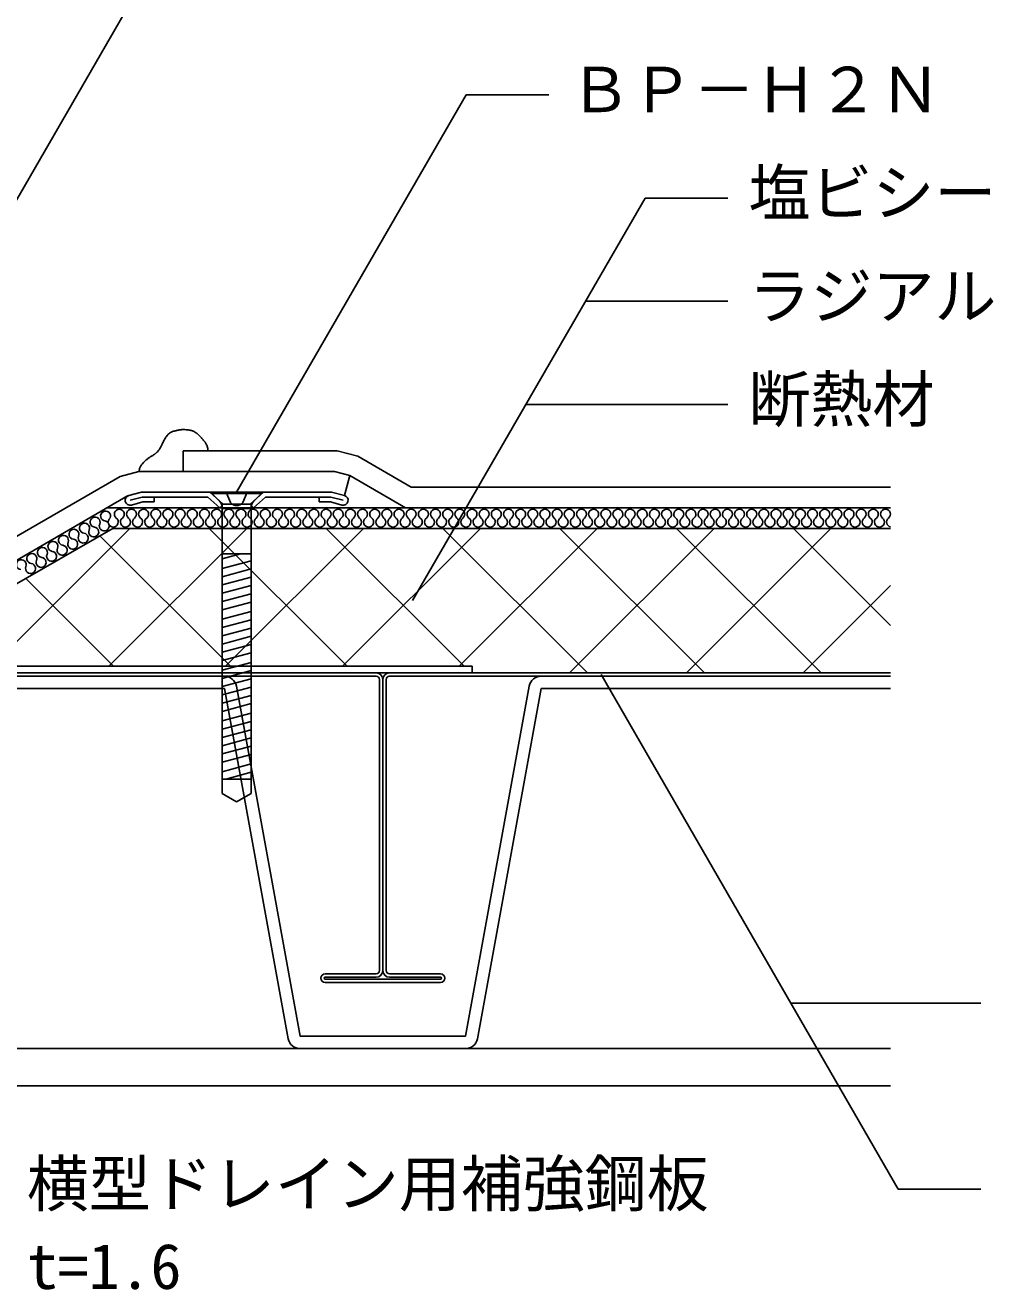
# Model space of a CAD drawing. Units: millimetres, scale not verified. Extents: x -665 to 665, y -465 to 450.
# Drawn here: x 36.1 to 270.3, y -223.2 to 83 of the extents above; entities that cross this region are included whole.
import ezdxf
from ezdxf.enums import TextEntityAlignment as Align

# ---------------------------------------------------------------- set-up
doc = ezdxf.new("R2010")
doc.units = ezdxf.units.MM
doc.header["$LTSCALE"] = 5
doc.linetypes.add('DASHED3', pattern=[4, 3, -1])
for name, color, linetype in [('0-1_線色１（水色）', 4, 'Continuous'), ('0-2_線色２（白）', 7, 'Continuous'), ('0-4_線色４（黄）', 2, 'Continuous'), ('0-5_金属', 7, 'Continuous'), ('0-6_鋼板・アングル', 2, 'Continuous'), ('0-7_ビス', 4, 'Continuous'), ('0-A_文字', 7, 'Continuous'), ('0-D_断熱・ハッチ', 4, 'Continuous')]:
    doc.layers.add(name, color=color, linetype=linetype)
doc.styles.add('ＭＳ ゴシック', font='')
doc.styles.get('ＭＳ ゴシック').set_extended_font_data('MS Gothic')

msp = doc.modelspace()

# ---------------------------------------------------------------- linework, layer by layer
at = {"layer": '0-1_線色１（水色）'}
for centre, start, end in [((53.036, -37.273), 337.52351, 262.47649), ((55.585, -35.801), 337.52351, 262.47649), ((57.438, -37.254), 127.52351, 52.47649), ((58.91, -35.338), 307.52351, 232.47649), ((60.382, -37.254), 127.52351, 52.47649), ((61.854, -35.338), 307.52351, 232.47649), ((63.326, -37.254), 127.52351, 52.47649), ((64.798, -35.338), 307.52351, 232.47649), ((66.27, -37.254), 127.52351, 52.47649), ((67.741, -35.338), 307.52351, 232.47649), ((69.213, -37.254), 127.52351, 52.47649), ((70.685, -35.338), 307.52351, 232.47649), ((72.157, -37.254), 127.52351, 52.47649), ((73.629, -35.338), 307.52351, 232.47649), ((75.101, -37.254), 127.52351, 52.47649), ((76.573, -35.338), 307.52351, 232.47649), ((78.045, -37.254), 127.52351, 52.47649), ((79.517, -35.338), 307.52351, 232.47649), ((80.989, -37.254), 127.52351, 52.47649), ((82.461, -35.338), 307.52351, 232.47649), ((83.933, -37.254), 127.52351, 52.47649), ((85.405, -35.338), 307.52351, 232.47649), ((86.877, -37.254), 127.52351, 52.47649), ((88.349, -35.338), 307.52351, 232.47649), ((89.821, -37.254), 127.52351, 52.47649), ((91.293, -35.338), 307.52351, 232.47649), ((92.765, -37.254), 127.52351, 52.47649), ((94.237, -35.338), 307.52351, 232.47649), ((95.709, -37.254), 127.52351, 52.47649), ((97.181, -35.338), 307.52351, 232.47649), ((98.653, -37.254), 127.52351, 52.47649), ((100.125, -35.338), 307.52351, 232.47649), ((101.597, -37.254), 127.52351, 52.47649), ((103.069, -35.338), 307.52351, 232.47649), ((104.541, -37.254), 127.52351, 52.47649), ((106.012, -35.338), 307.52351, 232.47649), ((107.484, -37.254), 127.52351, 52.47649), ((108.956, -35.338), 307.52351, 232.47649), ((110.428, -37.254), 127.52351, 52.47649), ((111.9, -35.338), 307.52351, 232.47649), ((113.372, -37.254), 127.52351, 52.47649), ((114.844, -35.338), 307.52351, 232.47649), ((116.316, -37.254), 127.52351, 52.47649), ((117.788, -35.338), 307.52351, 232.47649), ((119.26, -37.254), 127.52351, 52.47649), ((120.732, -35.338), 307.52351, 232.47649), ((122.204, -37.254), 127.52351, 52.47649), ((123.676, -35.338), 307.52351, 232.47649), ((125.148, -37.254), 127.52351, 52.47649), ((126.62, -35.338), 307.52351, 232.47649), ((128.092, -37.254), 127.52351, 52.47649), ((129.564, -35.338), 307.52351, 232.47649), ((131.036, -37.254), 127.52351, 52.47649), ((132.508, -35.338), 307.52351, 232.47649), ((133.98, -37.254), 127.52351, 52.47649), ((135.452, -35.338), 307.52351, 232.47649), ((136.924, -37.254), 127.52351, 52.47649), ((138.396, -35.338), 307.52351, 232.47649), ((139.868, -37.254), 127.52351, 52.47649), ((141.34, -35.338), 307.52351, 232.47649), ((142.811, -37.254), 127.52351, 52.47649), ((144.283, -35.338), 307.52351, 232.47649), ((145.755, -37.254), 127.52351, 52.47649), ((147.227, -35.338), 307.52351, 232.47649), ((148.699, -37.254), 127.52351, 52.47649), ((150.171, -35.338), 307.52351, 232.47649), ((151.643, -37.254), 127.52351, 52.47649), ((153.115, -35.338), 307.52351, 232.47649), ((154.587, -37.254), 127.52351, 52.47649), ((156.059, -35.338), 307.52351, 232.47649), ((157.531, -37.254), 127.52351, 52.47649), ((159.003, -35.338), 307.52351, 232.47649), ((160.475, -37.254), 127.52351, 52.47649), ((161.947, -35.338), 307.52351, 232.47649), ((163.419, -37.254), 127.52351, 52.47649), ((164.891, -35.338), 307.52351, 232.47649), ((166.363, -37.254), 127.52351, 52.47649), ((167.835, -35.338), 307.52351, 232.47649), ((169.307, -37.254), 127.52351, 52.47649), ((170.779, -35.338), 307.52351, 232.47649), ((172.251, -37.254), 127.52351, 52.47649), ((173.723, -35.338), 307.52351, 232.47649), ((175.195, -37.254), 127.52351, 52.47649), ((176.667, -35.338), 307.52351, 232.47649), ((178.139, -37.254), 127.52351, 52.47649), ((179.61, -35.338), 307.52351, 232.47649), ((181.082, -37.254), 127.52351, 52.47649), ((182.554, -35.338), 307.52351, 232.47649), ((184.026, -37.254), 127.52351, 52.47649), ((185.498, -35.338), 307.52351, 232.47649), ((186.97, -37.254), 127.52351, 52.47649), ((188.442, -35.338), 307.52351, 232.47649), ((189.914, -37.254), 127.52351, 52.47649), ((191.386, -35.338), 307.52351, 232.47649), ((192.858, -37.254), 127.52351, 52.47649), ((194.33, -35.338), 307.52351, 232.47649), ((195.802, -37.254), 127.52351, 52.47649), ((197.274, -35.338), 307.52351, 232.47649), ((198.746, -37.254), 127.52351, 52.47649), ((200.218, -35.338), 307.52351, 232.47649), ((201.69, -37.254), 127.52351, 52.47649), ((203.162, -35.338), 307.52351, 232.47649), ((204.634, -37.254), 127.52351, 52.47649), ((206.106, -35.338), 307.52351, 232.47649), ((207.578, -37.254), 127.52351, 52.47649), ((209.05, -35.338), 307.52351, 232.47649), ((210.522, -37.254), 127.52351, 52.47649), ((211.994, -35.338), 307.52351, 232.47649), ((213.466, -37.254), 127.52351, 52.47649), ((214.938, -35.338), 307.52351, 232.47649), ((216.409, -37.254), 127.52351, 52.47649), ((217.881, -35.338), 307.52351, 232.47649), ((219.353, -37.254), 127.52351, 52.47649), ((220.825, -35.338), 307.52351, 232.47649), ((222.297, -37.254), 127.52351, 52.47649), ((223.769, -35.338), 307.52351, 232.47649), ((225.241, -37.254), 127.52351, 52.47649), ((226.713, -35.338), 307.52351, 232.47649), ((228.185, -37.254), 127.52351, 52.47649), ((229.657, -35.338), 307.52351, 232.47649), ((231.129, -37.254), 127.52351, 52.47649), ((232.601, -35.338), 307.52351, 232.47649), ((234.073, -37.254), 127.52351, 52.47649), ((235.545, -35.338), 307.52351, 232.47649), ((237.017, -37.254), 127.52351, 52.47649), ((238.489, -35.338), 307.52351, 232.47649), ((239.961, -37.254), 127.52351, 52.47649), ((241.433, -35.338), 307.52351, 232.47649), ((242.905, -37.254), 127.52351, 52.47649), ((244.377, -35.338), 307.52351, 232.47649), ((245.849, -37.254), 127.52351, 258.54391), ((47.937, -40.217), 337.52351, 262.47649), ((50.486, -38.745), 337.52351, 262.47649), ((52.719, -39.669), 157.52351, 82.47649), ((55.269, -38.197), 157.52351, 5.88928), ((55.269, -38.197), 42.86123, 82.47649), ((42.838, -43.161), 337.52351, 262.47649), ((45.387, -41.689), 337.52351, 262.47649), ((47.62, -42.613), 157.52351, 82.47649), ((50.17, -41.141), 157.52351, 82.47649), ((37.739, -46.105), 337.52351, 262.47649), ((39.972, -47.029), 157.52351, 82.47649), ((40.288, -44.633), 337.52351, 262.47649), ((42.521, -45.557), 157.52351, 82.47649), ((45.071, -44.085), 157.52351, 82.47649), ((35.189, -47.577), 337.52351, 262.47649), ((37.422, -48.501), 157.52351, 82.47649)]:
    msp.add_arc(centre, 1.208, start, end, dxfattribs=at)
at = {"layer": '0-2_線色２（白）'}
for p, q in [((74.394, -24.996), (110.963, -24.996)), ((114.708, -26), (128.212, -33.796)), ((29.298, -49.198), (60.906, -30.949)), ((55.975, -33.796), (245.609, -33.796))]:
    msp.add_line(p, q, dxfattribs=at)
for points in [[(75.997, -15.024), (75.788, -14.985), (75.577, -14.951), (75.454, -14.934), (75.306, -14.915), (75.049, -14.889), (74.793, -14.87), (74.537, -14.86), (74.282, -14.862), (74.028, -14.876), (73.881, -14.89), (73.774, -14.904), (73.589, -14.933), (73.405, -14.967), (73.222, -15.005), (73.038, -15.046), (72.853, -15.086), (72.745, -15.109), (72.623, -15.134), (72.412, -15.178), (72.203, -15.224), (71.996, -15.276), (71.793, -15.339), (71.597, -15.414), (71.486, -15.466), (71.387, -15.519), (71.221, -15.622), (71.063, -15.739), (70.913, -15.867), (70.769, -16.004), (70.633, -16.149), (70.558, -16.236), (70.474, -16.339), (70.336, -16.52), (70.205, -16.706), (70.082, -16.897), (69.965, -17.09), (69.852, -17.287), (69.788, -17.401), (69.721, -17.524)], [(80.391, -19.996), (80.373, -19.865), (80.34, -19.64), (80.303, -19.417), (80.257, -19.196), (80.202, -18.98), (80.133, -18.768), (80.086, -18.648), (80.045, -18.556), (79.966, -18.4), (79.879, -18.248), (79.785, -18.1), (79.685, -17.954), (79.58, -17.812), (79.518, -17.73), (79.443, -17.636), (79.313, -17.475), (79.18, -17.317), (79.045, -17.162), (78.908, -17.008), (78.769, -16.857), (78.687, -16.769), (78.602, -16.678), (78.453, -16.522), (78.301, -16.369), (78.146, -16.219), (77.987, -16.073), (77.823, -15.931), (77.726, -15.852), (77.639, -15.783), (77.484, -15.669), (77.325, -15.561), (77.162, -15.46), (76.994, -15.367), (76.823, -15.284), (76.721, -15.24), (76.607, -15.195), (76.407, -15.128), (76.204, -15.072), (75.997, -15.024)], [(69.721, -17.524), (69.607, -17.738), (69.494, -17.952), (69.383, -18.167), (69.273, -18.383), (69.162, -18.599), (69.097, -18.724), (69.008, -18.893), (68.852, -19.183), (68.688, -19.467), (68.513, -19.744), (68.324, -20.011), (68.119, -20.264), (67.991, -20.403), (67.945, -20.45), (67.863, -20.529), (67.779, -20.606), (67.692, -20.68), (67.603, -20.751), (67.512, -20.819), (67.458, -20.857), (67.368, -20.916), (67.21, -21.013), (67.048, -21.104), (66.886, -21.193), (66.723, -21.282), (66.562, -21.374), (66.47, -21.43), (66.378, -21.489), (66.222, -21.597), (66.07, -21.71), (65.92, -21.827), (65.773, -21.947), (65.627, -22.069), (65.542, -22.141), (65.436, -22.23), (65.255, -22.385), (65.076, -22.543), (64.9, -22.704), (64.73, -22.87)], [(64.73, -22.87), (64.567, -23.044), (64.476, -23.148), (64.424, -23.21), (64.338, -23.319), (64.255, -23.432), (64.178, -23.547), (64.105, -23.666), (64.038, -23.787), (64.002, -23.859), (63.955, -23.96), (63.884, -24.139), (63.822, -24.322), (63.767, -24.508), (63.718, -24.696), (63.672, -24.886), (63.646, -24.996)], [(110.963, -24.996), (114.708, -26), (113.414, -30.829)], [(31.798, -53.528), (57.314, -38.796), (245.609, -38.796)]]:
    msp.add_lwpolyline(points, dxfattribs=at)
at = {"layer": '0-4_線色４（黄）'}
for p, q in [((111.621, -19.996), (74.394, -19.996)), ((74.394, -19.996), (74.394, -24.996)), ((111.621, -19.996), (116.638, -21.34)), ((27.958, -44.198), (59.113, -26.211)), ((63.646, -24.996), (59.113, -26.211)), ((63.646, -24.996), (74.394, -24.996))]:
    msp.add_line(p, q, dxfattribs=at)
msp.add_lwpolyline([(116.638, -21.34), (129.552, -28.796), (245.609, -28.796)], dxfattribs=at)
at = {"layer": '0-5_金属'}
for p, q in [((121.096, -73.796), (-75.854, -73.796)), ((121.096, -74.596), (-75.621, -74.596)), ((121.896, -75.396), (121.896, -145.896)), ((122.696, -75.396), (122.696, -145.896)), ((123.496, -75.396), (123.496, -145.896)), ((245.609, -74.596), (124.156, -74.596)), ((124.296, -73.796), (245.609, -73.796)), ((84.37, -77.596), (-38.979, -77.596)), ((99.762, -162.425), (84.37, -77.596)), ((161.021, -77.596), (145.629, -162.425)), ((161.021, -77.596), (245.609, -77.596)), ((121.096, -146.696), (108.746, -146.696)), ((136.646, -146.696), (124.296, -146.696)), ((121.096, -147.496), (108.746, -147.496)), ((136.646, -147.996), (108.746, -147.996)), ((108.746, -148.796), (136.646, -148.796)), ((136.646, -147.496), (124.296, -147.496)), ((245.609, -164.796), (-107.304, -164.796)), ((102.696, -164.796), (142.696, -164.796)), ((-107.304, -173.796), (245.609, -173.796))]:
    msp.add_line(p, q, dxfattribs=at)
msp.add_lwpolyline([(87.266, -76.976), (102.696, -161.796), (142.696, -161.796), (158.114, -76.971)], dxfattribs=at)
for centre, radius, start, end in [((84.332, -77.605), 3, 12.09541, 90), ((121.096, -75.396), 1.6, 0, 90), ((121.096, -75.396), 0.8, 0, 90), ((124.296, -75.396), 1.6, 90, 180), ((124.296, -75.396), 0.8, 90, 180), ((161.048, -77.6), 3, 90, 167.90458), ((108.746, -147.746), 1.05, 90, 270), ((121.096, -145.896), 0.8, 270, 0), ((121.096, -145.896), 1.6, 270, 0), ((124.296, -145.896), 1.6, 180, 270), ((124.296, -145.896), 0.8, 180, 270), ((136.646, -147.746), 1.05, 270, 90), ((108.746, -147.746), 0.25, 90, 270), ((136.646, -147.746), 0.25, 270, 90), ((102.696, -161.796), 3, 192.09541, 270), ((142.696, -161.796), 3, 270, 347.90458)]:
    msp.add_arc(centre, radius, start, end, dxfattribs=at)
at = {"layer": '0-6_鋼板・アングル', "color": 4}
for p, q in [((93.805, -29.996), (80.805, -29.996)), ((84.055, -32.901), (90.555, -32.901)), ((83.255, -33.796), (91.354, -33.796))]:
    msp.add_line(p, q, dxfattribs=at)
at = {"layer": '0-6_鋼板・アングル'}
for p, q in [((80.805, -29.996), (84.055, -32.901)), ((93.805, -29.996), (90.555, -32.901)), ((61.506, -31.988), (64.463, -31.196)), ((64.621, -32.396), (61.816, -33.147)), ((80.347, -31.196), (64.463, -31.196)), ((67.321, -32.396), (64.621, -32.396)), ((67.321, -31.196), (67.321, -32.396)), ((80.347, -31.196), (83.255, -33.796)), ((83.255, -33.796), (84.055, -32.901)), ((91.354, -33.796), (90.555, -32.901)), ((94.263, -31.196), (91.354, -33.796)), ((94.263, -31.196), (110.147, -31.196)), ((107.289, -31.196), (107.289, -32.396)), ((113.104, -31.988), (110.147, -31.196)), ((-90.702, -72.196), (144.296, -72.196)), ((144.296, -72.196), (144.296, -73.796)), ((-90.702, -73.796), (144.296, -73.796))]:
    msp.add_line(p, q, dxfattribs=at)
for points in [[(80.805, -29.996), (64.305, -29.996), (61.195, -30.829)], [(93.805, -29.996), (110.305, -29.996), (113.414, -30.829)], [(107.289, -32.396), (109.989, -32.396), (112.793, -33.147)]]:
    msp.add_lwpolyline(points, dxfattribs=at)
for centre, start, end in [((61.506, -31.988), 105, 285), ((113.104, -31.988), 255, 75)]:
    msp.add_arc(centre, 1.2, start, end, dxfattribs=at)
at = {"layer": '0-7_ビス', "color": 7}
for p, q in [((81.305, -30.381), (81.305, -29.996)), ((93.305, -29.996), (81.305, -29.996)), ((93.305, -30.381), (81.305, -30.381)), ((83.219, -32.295), (81.305, -30.381)), ((91.39, -32.295), (93.305, -30.381)), ((93.305, -30.381), (93.305, -29.996)), ((83.805, -33.709), (83.805, -102.975)), ((90.805, -33.996), (83.805, -33.996)), ((90.805, -33.709), (90.805, -102.975)), ((90.805, -44.996), (83.805, -44.996)), ((90.805, -99.496), (83.805, -99.496)), ((83.805, -102.975), (87.305, -104.996)), ((90.805, -102.975), (87.305, -104.996))]:
    msp.add_line(p, q, dxfattribs=at)
at = {"layer": '0-7_ビス', "color": 7, "linetype": 'DASHED3'}
for p, q in [((85.837, -32.545), (84.755, -29.996)), ((88.772, -32.545), (89.855, -29.996))]:
    msp.add_line(p, q, dxfattribs=at)
at = {"layer": '0-7_ビス'}
for p, q in [((83.805, -46.196), (88.282, -44.996)), ((83.805, -48.502), (90.805, -46.626)), ((83.805, -50.502), (90.805, -48.626)), ((83.805, -52.502), (90.805, -50.626)), ((83.805, -54.502), (90.805, -52.626)), ((83.805, -56.502), (90.805, -54.626)), ((83.805, -58.502), (90.805, -56.626)), ((83.805, -60.808), (90.805, -58.932)), ((83.805, -62.808), (90.805, -60.932)), ((83.805, -64.808), (90.805, -62.932)), ((83.805, -66.808), (90.805, -64.932)), ((83.805, -68.808), (90.805, -66.932)), ((83.805, -70.808), (90.805, -68.932)), ((83.805, -73.114), (90.805, -71.239)), ((83.805, -75.114), (90.805, -73.239)), ((83.805, -77.114), (90.805, -75.239)), ((83.805, -79.114), (90.805, -77.239)), ((83.805, -81.114), (90.805, -79.239)), ((83.805, -83.114), (90.805, -81.239)), ((83.805, -85.421), (90.805, -83.545)), ((83.805, -87.421), (90.805, -85.545)), ((83.805, -89.421), (90.805, -87.545)), ((83.805, -91.421), (90.805, -89.545)), ((83.805, -93.421), (90.805, -91.545)), ((83.805, -95.421), (90.805, -93.545)), ((83.805, -97.727), (90.805, -95.851)), ((84.666, -99.496), (90.805, -97.851))]:
    msp.add_line(p, q, dxfattribs=at)
at = {"layer": '0-7_ビス', "color": 7}
for centre, start, end in [((81.805, -33.709), 0, 45), ((92.805, -33.709), 135, 180)]:
    msp.add_arc(centre, 2, start, end, dxfattribs=at)
at = {"layer": '0-7_ビス', "color": 7, "linetype": 'DASHED3'}
msp.add_arc((87.305, -31.435), 1.84, 217.11751, 322.88248, dxfattribs=at)
at = {"layer": '0-A_文字'}
for p, q in [((-19.675, -52.218), (63.13, 91.204)), ((87.305, -29.996), (142.846, 66.204)), ((142.846, 66.204), (162.846, 66.204)), ((129.913, -56.296), (186.205, 41.204)), ((186.205, 41.204), (206.205, 41.204)), ((171.771, 16.204), (206.205, 16.204)), ((157.337, -8.796), (206.205, -8.796)), ((175.515, -74.167), (247.47, -198.796)), ((221.489, -153.796), (267.47, -153.796)), ((247.47, -198.796), (267.47, -198.796))]:
    msp.add_line(p, q, dxfattribs=at)
at = {"layer": '0-D_断熱・ハッチ'}
for p, q in [((28.064, -72.196), (61.464, -38.796)), ((56.348, -72.196), (89.748, -38.796)), ((80.683, -38.796), (114.083, -72.196)), ((84.632, -72.196), (118.032, -38.796)), ((108.967, -38.796), (142.367, -72.196)), ((112.917, -72.196), (146.317, -38.796)), ((137.251, -38.796), (172.251, -73.796)), ((141.201, -72.196), (174.601, -38.796)), ((165.535, -38.796), (200.535, -73.796)), ((167.885, -73.796), (202.885, -38.796)), ((193.82, -38.796), (228.82, -73.796)), ((196.169, -73.796), (231.169, -38.796)), ((222.104, -38.796), (245.609, -62.301)), ((54.198, -40.595), (85.798, -72.196)), ((36.266, -50.948), (57.514, -72.196)), ((224.454, -73.796), (245.609, -52.641))]:
    msp.add_line(p, q, dxfattribs=at)

# ---------------------------------------------------------------- texts
at = {"layer": '0-A_文字', "style": 'ＭＳ ゴシック'}
for s, p in [('ＢＰ－Ｈ２Ｎ', (167.846, 58.704)), ('塩ビシート機械的固定工法', (211.205, 33.704)), ('ラジアルシートＬ６００', (211.205, 8.704)), ('断熱材', (211.205, -16.296)), ('横型ドレイン用補強鋼板', (36.527, -206.296)), ('t=1.6', (36.527, -226.296))]:
    msp.add_text(s, height=11, dxfattribs=at).set_placement(p, align=Align.BOTTOM_LEFT)

doc.saveas('drawing.dxf')
